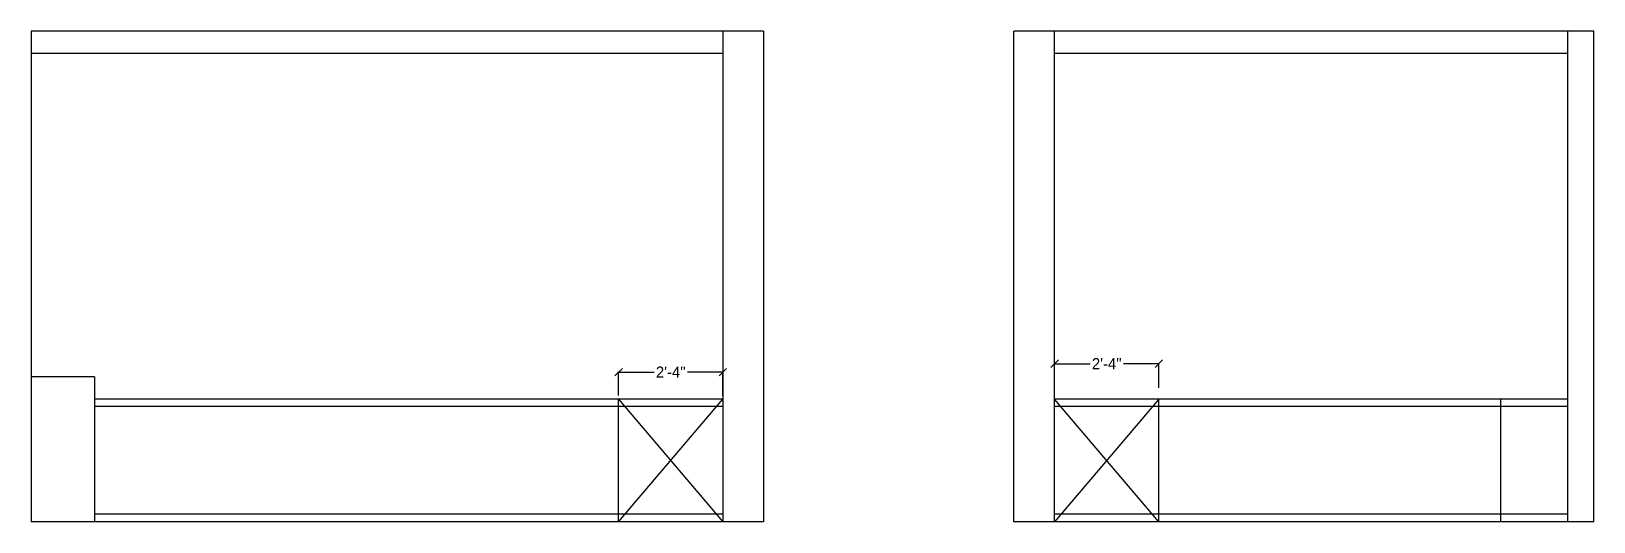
# Model space of a CAD drawing. Header units: inches. Extents: x -2624 to 3682, y -673 to 3670.
# Drawn here: x 446.5 to 866.8, y 393.5 to 525.5 of the extents above; entities that cross this region are included whole.
import ezdxf

# ---------------------------------------------------------------- set-up
doc = ezdxf.new("R2010")
doc.units = ezdxf.units.IN
doc.header["$MEASUREMENT"] = 0
doc.styles.add('HEMI', font='stylu.ttf')
doc.styles.get("Standard").update_dxf_attribs({"font": 'arial.ttf'})
doc.dimstyles.get("Standard").update_dxf_attribs({"dimtxt": 0.18, "dimasz": 0.18, "dimexe": 0.18, "dimexo": 0.0625, "dimgap": 0.09, "dimtad": 0, "dimtih": 1, "dimtoh": 1, "dimdec": 0, "dimzin": 0, "dimdsep": 46, "dimlunit": 4, "dimtxsty": 'Standard', "dimcen": 0.09, "dimadec": 0, "dimazin": 0, "dimtfac": 1, "dimtdec": 0, "dimtofl": 0, "dimtmove": 0, "dimatfit": 3, "dimfxl": 1, "dimtolj": 1, "dimtzin": 0, "dimarcsym": 0})

# ---------------------------------------------------------------- blocks, each defined once
blk = doc.blocks.new('_Oblique')
at = {"color": 0, "linetype": 'ByBlock', "lineweight": -2}
blk.add_line((-0.5, -0.5), (0.5, 0.5), dxfattribs=at)
blk = doc.blocks.new('*D149')
at = {"color": 254, "lineweight": -2, "transparency": 16777216}
for p, q in [((604.52, 427.5), (604.52, 433.95)), ((632.52, 427.5), (632.52, 433.95))]:
    blk.add_line(p, q, dxfattribs=at)
at = {"color": 5, "lineweight": -2, "transparency": 16777216}
for p, q in [((604.52, 433.77), (614.03, 433.77)), ((632.52, 433.77), (623.01, 433.77))]:
    blk.add_line(p, q, dxfattribs=at)
at = {"layer": 'Defpoints', "color": 0, "transparency": 16777216}
for p in [(632.52, 433.77), (604.52, 424.5), (632.52, 424.5)]:
    blk.add_point(p, dxfattribs=at)
at = {"color": 5, "lineweight": -2, "transparency": 16777216, "xscale": 2, "yscale": 2, "zscale": 2, "rotation": 180}
blk.add_blockref('_Oblique', (604.52, 433.77), dxfattribs=at)
at = {"color": 5, "lineweight": -2, "transparency": 16777216, "xscale": 2, "yscale": 2, "zscale": 2}
blk.add_blockref('_Oblique', (632.52, 433.77), dxfattribs=at)
at = {"color": 5, "transparency": 16777216, "insert": (618.52, 433.77), "char_height": 3, "attachment_point": 5, "style": 'HEMI'}
blk.add_mtext('\\A1;2\'-4"', dxfattribs=at)
blk = doc.blocks.new('*D150')
at = {"color": 254, "lineweight": -2, "transparency": 16777216}
for p, q in [((721.79, 429.5), (721.79, 436.21)), ((749.79, 429.5), (749.79, 436.21))]:
    blk.add_line(p, q, dxfattribs=at)
at = {"color": 5, "lineweight": -2, "transparency": 16777216}
for p, q in [((721.79, 436.03), (731.31, 436.03)), ((749.79, 436.03), (740.28, 436.03))]:
    blk.add_line(p, q, dxfattribs=at)
at = {"layer": 'Defpoints', "color": 0, "transparency": 16777216}
for p in [(721.79, 436.03), (721.79, 426.5), (749.79, 426.5)]:
    blk.add_point(p, dxfattribs=at)
at = {"color": 5, "lineweight": -2, "transparency": 16777216, "xscale": 2, "yscale": 2, "zscale": 2, "rotation": 180}
blk.add_blockref('_Oblique', (721.79, 436.03), dxfattribs=at)
at = {"color": 5, "lineweight": -2, "transparency": 16777216, "xscale": 2, "yscale": 2, "zscale": 2}
blk.add_blockref('_Oblique', (749.79, 436.03), dxfattribs=at)
at = {"color": 5, "transparency": 16777216, "insert": (735.79, 436.03), "char_height": 3, "attachment_point": 5, "style": 'HEMI'}
blk.add_mtext('\\A1;2\'-4"', dxfattribs=at)

msp = doc.modelspace()

# ---------------------------------------------------------------- linework, layer by layer
at = {"color": 18, "true_color": 0x000000}
for p, q in [((643.52, 525.5), (446.52, 525.5)), ((446.52, 525.5), (446.52, 393.5)), ((632.52, 525.5), (632.52, 393.5)), ((643.52, 525.5), (643.52, 393.5)), ((710.79, 393.5), (710.79, 525.5)), ((866.79, 525.5), (710.79, 525.5)), ((721.79, 393.5), (721.79, 525.5)), ((859.79, 393.5), (859.79, 525.5)), ((866.79, 393.5), (866.79, 525.5)), ((632.52, 519.5), (446.52, 519.5)), ((859.79, 519.5), (721.79, 519.5)), ((859.79, 519.5), (721.79, 519.5)), ((463.52, 432.5), (446.52, 432.5)), ((463.52, 432.5), (463.52, 393.5)), ((632.52, 426.5), (463.52, 426.5)), ((632.52, 424.5), (463.52, 424.5)), ((604.52, 393.5), (604.52, 426.5)), ((604.52, 426.5), (632.52, 393.5)), ((604.52, 393.5), (632.52, 426.5)), ((859.79, 426.5), (721.79, 426.5)), ((749.79, 426.5), (721.79, 393.5)), ((749.79, 393.5), (721.79, 426.5)), ((859.79, 424.5), (721.79, 424.5)), ((749.79, 393.5), (749.79, 426.5)), ((841.79, 393.5), (841.79, 426.5)), ((632.52, 395.5), (463.52, 395.5)), ((859.79, 395.5), (721.79, 395.5)), ((643.52, 393.5), (446.52, 393.5)), ((866.79, 393.5), (710.79, 393.5))]:
    msp.add_line(p, q, dxfattribs=at)

# ---------------------------------------------------------------- dimensions: what is measured, and where the dimension line sits
for base, p1, p2, picture, middle in [((721.79, 436.03), (749.79, 426.5), (721.79, 426.5), '*D150', (735.79, 436.03)), ((632.52, 433.77), (604.52, 424.5), (632.52, 424.5), '*D149', (618.52, 433.77))]:
    dim = msp.add_linear_dim(base=base, p1=p1, p2=p2, dimstyle='Standard', override={"dimtxt": 3, "dimasz": 2, "dimexo": 3, "dimdec": 1, "dimtxsty": 'HEMI', "dimblk": 'Oblique', "dimcen": 0, "dimclrd": 5, "dimclre": 254, "dimclrt": 5, "dimtdec": 1, "dimldrblk": 'Oblique', "dimfxl": 0.03937, "dimarcsym": 1}, dxfattribs=at)
    dim.commit()
    dim.dimension.update_dxf_attribs({"geometry": picture, "text_midpoint": middle})

doc.saveas('drawing.dxf')
